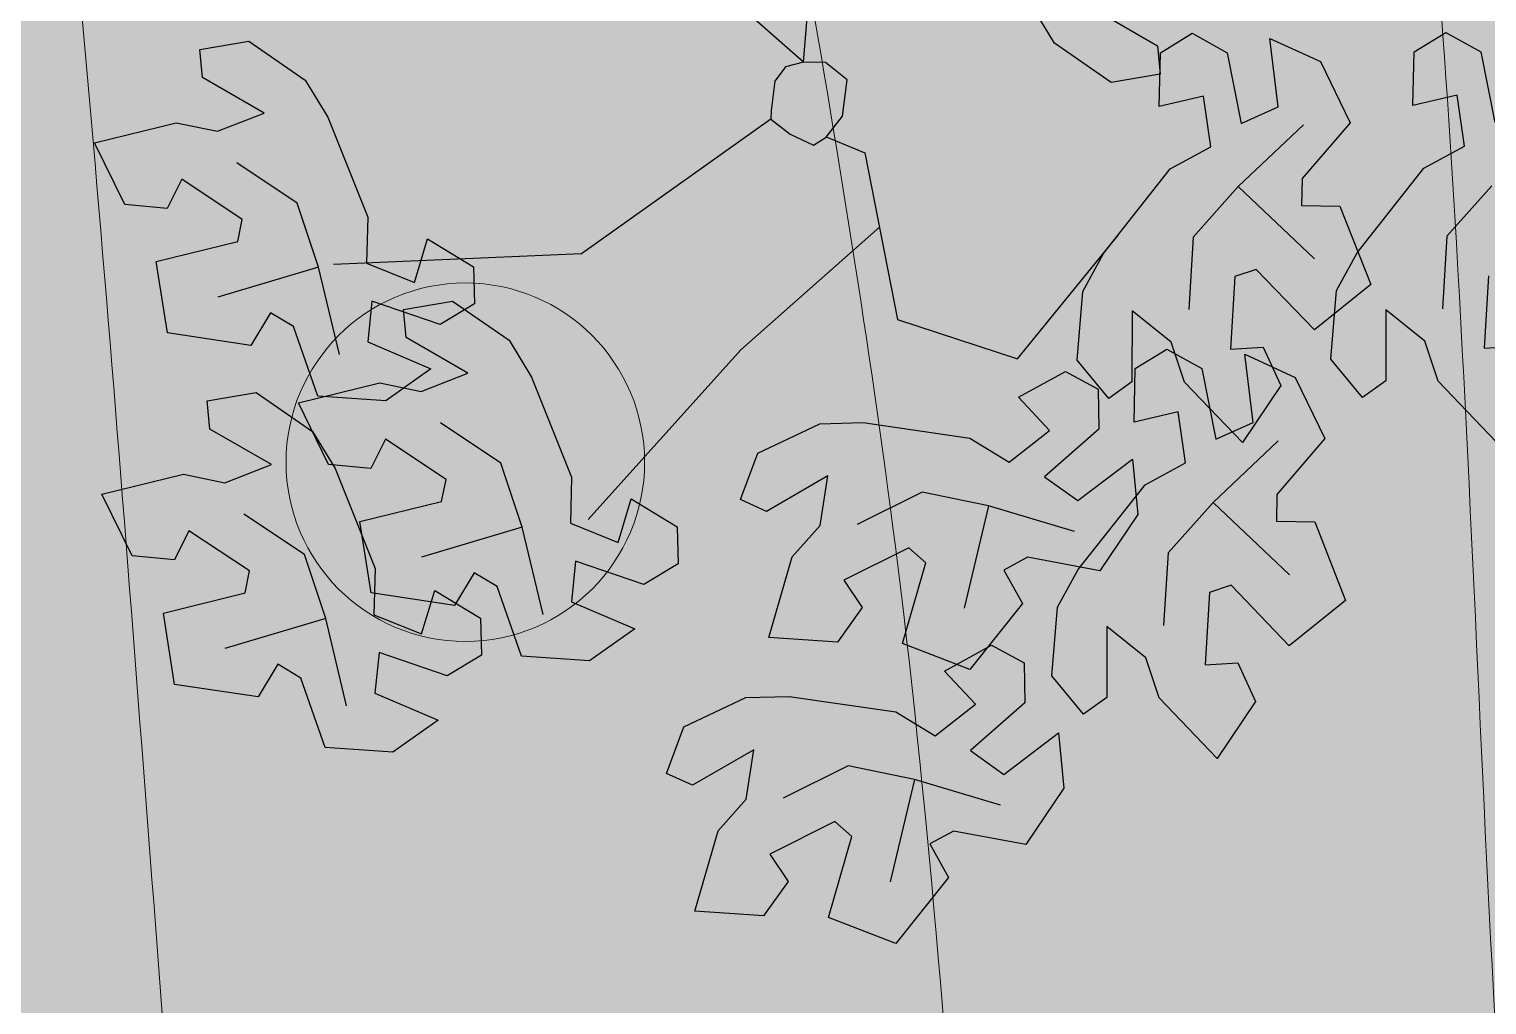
# Model space of a CAD drawing. Header units: millimetres. Extents: x 5637 to 6048, y 3385 to 3927.
# Drawn here: x 5962.779 to 5966.844, y 3556.964 to 3559.685 of the extents above; entities that cross this region are included whole.
import ezdxf

# ---------------------------------------------------------------- set-up
doc = ezdxf.new("R2010")
doc.units = ezdxf.units.MM
doc.layers.add('Contour Lines', color=253, linetype='Continuous')
doc.layers.add('trees old', color=116, linetype='Continuous')
doc.layers.add('hatch', color=253, linetype='Continuous', lineweight=13)
doc.layers.add('plants1', color=7, linetype='Continuous', true_color=0x89ee5d)
pattern_1 = [(45, (2816.368087035456, -1263.747613335156), (-0.2651650429449553, 0.2651650429449554), []), (135, (2816.368087035456, -1263.747613335156), (-0.795495128834866, 0.2651650429449554), [0.9375, -0.5625])]

# ---------------------------------------------------------------- blocks, each defined once
blk = doc.blocks.new('212')
at = {"color": 48, "linetype": 'Continuous'}
for p, q in [((2813.212842867147, 4855.111737475235), (2813.244336374849, 4855.510397453063)), ((2813.912768473949, 4855.164593680832), (2813.849932371013, 4855.267465025397)), ((2814.027747282878, 4855.256618631412), (2814.199260033472, 4855.157375236389)), ((2814.207934644145, 4855.13840114603), (2814.296202830245, 4855.192480482604)), ((2814.296202830245, 4855.192480482604), (2814.393727650926, 4855.138241055182)), ((2814.53667849604, 4854.987675772433), (2814.513268751739, 4855.177990018567)), ((2814.513268751739, 4855.177990018567), (2814.654115153915, 4855.11341418614)), ((2814.915462128589, 4855.140834979978), (2815.003739613654, 4855.194919676518)), ((2815.003739613654, 4855.194919676518), (2815.101255135369, 4855.14067488913)), ((2811.52871876694, 4855.147708354421), (2811.665389242934, 4855.170970569546)), ((2811.536479055548, 4855.068834250164), (2811.52871876694, 4855.147708354421)), ((2811.665389242934, 4855.170970569546), (2811.822970615071, 4855.06161580572)), ((2814.070359429248, 4855.055239485391), (2813.912768473949, 4855.164593680832)), ((2814.199260033472, 4855.157375236389), (2814.20702032208, 4855.078501132135)), ((2814.204725283456, 4854.988697311669), (2814.207934644145, 4855.13840114603)), ((2814.393727650926, 4855.138241055182), (2814.393727650926, 4855.138241055182)), ((2814.393727650926, 4855.138241055182), (2814.432843251112, 4854.940929225328)), ((2814.912262066865, 4854.991136505584), (2814.915462128589, 4855.140834979978)), ((2815.101255135369, 4855.14067488913), (2815.101255135369, 4855.14067488913)), ((2815.101255135369, 4855.14067488913), (2815.140380318712, 4854.943363627661)), ((2813.161841549171, 4855.09889853295), (2813.132678953646, 4855.058677353823)), ((2813.212842867147, 4855.111737475235), (2813.161841549171, 4855.09889853295)), ((2813.274046719384, 4855.110972611317), (2813.212842867147, 4855.111737475235)), ((2813.334212575766, 4855.062364762293), (2813.274046719384, 4855.110972611317)), ((2814.654115153915, 4855.11341418614), (2814.737283185478, 4854.942978502799)), ((2811.707991806141, 4854.969590855142), (2811.536479055548, 4855.068834250164)), ((2811.822970615071, 4855.06161580572), (2811.885816585361, 4854.958740237961)), ((2813.132678953646, 4855.058677353823), (2813.122013815105, 4854.977200575157)), ((2813.321092999452, 4854.961628879092), (2813.334212575766, 4855.062364762293)), ((2814.20702032208, 4855.078501132135), (2814.070359429248, 4855.055239485391)), ((2814.327924425955, 4855.017440348415), (2814.204725283456, 4854.988697311669)), ((2814.348306236221, 4854.875583835537), (2814.327924425955, 4855.017440348415)), ((2815.035451910398, 4855.019874182365), (2814.912262066865, 4854.991136505584)), ((2815.055843303822, 4854.878018237871), (2815.035451910398, 4855.019874182365)), ((2811.577849058657, 4854.919043259734), (2811.707991806141, 4854.969590855142)), ((2813.122013815105, 4854.977200575157), (2813.121229512425, 4854.953131115215)), ((2814.432843251112, 4854.940929225328), (2814.53667849604, 4854.987675772433)), ((2811.235328258273, 4854.886721434249), (2811.462664133001, 4854.942697035663)), ((2811.462664133001, 4854.942697035663), (2811.577849058657, 4854.919043259734)), ((2811.885816585361, 4854.958740237961), (2811.997129883545, 4854.67948083829)), ((2813.121229512425, 4854.953131115215), (2812.593401918863, 4854.577296077027)), ((2813.121229512425, 4854.953131115215), (2813.175199853658, 4854.911128036661)), ((2813.275901076806, 4854.90321393998), (2813.321092999452, 4854.961628879092)), ((2814.606593803657, 4854.936751492589), (2814.424994171245, 4854.764950996536)), ((2814.737283185478, 4854.942978502799), (2814.603384442968, 4854.787047658231)), ((2813.175199853658, 4854.911128036661), (2813.240686953889, 4854.880141352921)), ((2813.240686953889, 4854.880141352921), (2813.275901076806, 4854.90321393998)), ((2813.275563313323, 4854.903395861256), (2813.383684374646, 4854.859478710135)), ((2811.319850668308, 4854.715096653199), (2811.235328258273, 4854.886721434249)), ((2813.383684374646, 4854.859478710135), (2813.474389565411, 4854.393982866287)), ((2814.235440693528, 4854.81408315182), (2814.348306236221, 4854.875583835537)), ((2814.942977761128, 4854.816517554156), (2815.055843303822, 4854.878018237871)), ((2811.800522569841, 4854.719044173101), (2811.631626122466, 4854.831007184245)), ((2814.049260078585, 4854.578049148974), (2814.235440693528, 4854.81408315182)), ((2814.756782771445, 4854.580482698731), (2814.942977761128, 4854.816517554156)), ((2811.478240100761, 4854.785231001648), (2811.437520528811, 4854.703620965523)), ((2811.647193075453, 4854.673530998686), (2811.478240100761, 4854.785231001648)), ((2814.603384442968, 4854.787047658231), (2814.601748131538, 4854.712323692741)), ((2815.132521655688, 4854.767384830488), (2815.007022268853, 4854.62646882387)), ((2814.424994171245, 4854.764950996536), (2814.299485201252, 4854.624034421537)), ((2814.424994171245, 4854.764950996536), (2814.637937392501, 4854.563215966305)), ((2811.437520528811, 4854.703620965523), (2811.319850668308, 4854.715096653199)), ((2811.859814321881, 4854.539893165244), (2811.800522569841, 4854.719044173101)), ((2814.601748131538, 4854.712323692741), (2814.708577485245, 4854.710615308821)), ((2814.708577485245, 4854.710615308821), (2814.708577485245, 4854.710615308821)), ((2814.708577485245, 4854.710615308821), (2814.794571226477, 4854.491402158291)), ((2811.634518214991, 4854.611832326871), (2811.647193075453, 4854.673530998686)), ((2811.997129883545, 4854.67948083829), (2811.993956170431, 4854.550984317546)), ((2813.424082542587, 4854.652135619488), (2813.037993478343, 4854.309210984502)), ((2811.407121305561, 4854.555588641506), (2811.634518214991, 4854.611832326871)), ((2812.127001241928, 4854.497712023398), (2812.16371212966, 4854.618777934245)), ((2812.16371212966, 4854.618777934245), (2812.29176308938, 4854.541152834207)), ((2813.80883813023, 4854.284409841612), (2814.091074646983, 4854.630738882629)), ((2814.299485201252, 4854.624034421537), (2814.286977235887, 4854.421780661545)), ((2815.007022268853, 4854.62646882387), (2814.994514303484, 4854.424215063881)), ((2812.593401918863, 4854.577296077027), (2811.901601262198, 4854.547891663305)), ((2813.991586499551, 4854.472189582251), (2814.049260078585, 4854.578049148974)), ((2814.699118491383, 4854.474628491971), (2814.756782771445, 4854.580482698731)), ((2811.438119144286, 4854.356593232394), (2811.407121305561, 4854.555588641506)), ((2811.859814321881, 4854.539893165244), (2811.578628980385, 4854.456349753873)), ((2811.917801395058, 4854.296722204331), (2811.859814321881, 4854.539893165244)), ((2811.993956170431, 4854.550984317546), (2812.127001241928, 4854.497712023398)), ((2812.29176308938, 4854.541152834207), (2812.294453856761, 4854.437656987534)), ((2814.475330329381, 4854.533871461672), (2814.415561890573, 4854.514001913655)), ((2814.637741306911, 4854.365058337692), (2814.475330329381, 4854.533871461672)), ((2814.415561890573, 4854.514001913655), (2814.403313199205, 4854.311835657927)), ((2814.794571226477, 4854.491402158291), (2814.637741306911, 4854.365058337692)), ((2815.123089375016, 4854.516435747603), (2815.110850266805, 4854.314270060261)), ((2812.008280695964, 4854.445101079157), (2811.996857561922, 4854.331814820138)), ((2812.198713861028, 4854.380326366217), (2812.008280695964, 4854.445101079157)), ((2812.096865440841, 4854.422499840841), (2812.233516466323, 4854.445765710778)), ((2812.233516466323, 4854.445765710778), (2812.391107705813, 4854.336406723758)), ((2813.975674690725, 4854.281033760552), (2813.991586499551, 4854.472189582251)), ((2814.683202175168, 4854.283467594502), (2814.699118491383, 4854.474628491971)), ((2811.725853495396, 4854.413141031792), (2811.670959271512, 4854.321467707792)), ((2811.789750151147, 4854.374352095948), (2811.725853495396, 4854.413141031792)), ((2812.104625445256, 4854.343630528166), (2812.096865440841, 4854.422499840841)), ((2812.294453856761, 4854.437656987534), (2812.198713861028, 4854.380326366217)), ((2814.12877457585, 4854.418624468044), (2814.128573414486, 4854.22047134682)), ((2814.237616360845, 4854.33118083203), (2814.12877457585, 4854.418624468044)), ((2814.836302060288, 4854.421058301996), (2814.836100614737, 4854.222909972349)), ((2814.945147784289, 4854.33362932491), (2814.836302060288, 4854.421058301996)), ((2811.857837934141, 4854.180422346335), (2811.789750151147, 4854.374352095948)), ((2812.198713861028, 4854.380326366217), (2812.198713861028, 4854.380326366217)), ((2813.474389565411, 4854.393982866287), (2813.80883813023, 4854.284409841612)), ((2811.670959271512, 4854.321467707792), (2811.438119144286, 4854.356593232394)), ((2811.670959271512, 4854.321467707792), (2811.670959271512, 4854.321467707792)), ((2811.996857561922, 4854.331814820138), (2812.173364140111, 4854.256929022588)), ((2812.276128612693, 4854.244386564759), (2812.104625445256, 4854.343630528166)), ((2812.391107705813, 4854.336406723758), (2812.453953391907, 4854.233535947578)), ((2814.274718961357, 4854.219613837432), (2814.237616360845, 4854.33118083203)), ((2814.982251237377, 4854.222047955575), (2814.945147784289, 4854.33362932491)), ((2815.110850266805, 4854.314270060261), (2815.201867662426, 4854.319807814128)), ((2813.037993478343, 4854.309210984502), (2812.612137949232, 4853.83682640276)), ((2814.064151450145, 4854.174316968634), (2813.975674690725, 4854.281033760552)), ((2814.137497006488, 4854.257616845896), (2814.225774775746, 4854.311696750859)), ((2814.225774775746, 4854.311696750859), (2814.323299596427, 4854.257457323434)), ((2814.403313199205, 4854.311835657927), (2814.494340177987, 4854.317373980179)), ((2814.466240858378, 4854.106891472302), (2814.44284069724, 4854.297206286818)), ((2814.44284069724, 4854.297206286818), (2814.583692175185, 4854.232625947004)), ((2814.494340177987, 4854.317373980179), (2814.543245693442, 4854.209728676821)), ((2814.771688517746, 4854.176751370968), (2814.683202175168, 4854.283467594502)), ((2812.173364140111, 4854.256929022588), (2812.047028671751, 4854.167240580562)), ((2812.145976282046, 4854.193838400966), (2812.276128612693, 4854.244386564759)), ((2813.812222660319, 4854.177243030528), (2813.943464098603, 4854.249315836499)), ((2813.943464098603, 4854.249315836499), (2814.034441365823, 4854.199914837909)), ((2814.134297228957, 4854.107913579923), (2814.137497006488, 4854.257616845896)), ((2814.323299596427, 4854.257457323434), (2814.323299596427, 4854.257457323434)), ((2814.323299596427, 4854.257457323434), (2814.362425063963, 4854.060141270384)), ((2811.803474079597, 4854.161527295406), (2812.03081052271, 4854.217493313663)), ((2812.03081052271, 4854.217493313663), (2812.145976282046, 4854.193838400966)), ((2812.453953391907, 4854.233535947578), (2812.565266690096, 4853.954276547907)), ((2814.034441365823, 4854.199914837909), (2814.036227611732, 4854.088320831272)), ((2814.128573414486, 4854.22047134682), (2814.064151450145, 4854.174316968634)), ((2814.436870380698, 4854.05071800077), (2814.274718961357, 4854.219613837432)), ((2814.543245693442, 4854.209728676821), (2814.436870380698, 4854.05071800077)), ((2814.583692175185, 4854.232625947004), (2814.666855130978, 4854.062194771049)), ((2814.836100614737, 4854.222909972349), (2814.771688517746, 4854.176751370968)), ((2815.144397865141, 4854.053151834719), (2814.982251237377, 4854.222047955575)), ((2811.548935377861, 4854.167597148052), (2811.685605569662, 4854.190864154759)), ((2811.556695666468, 4854.088723043798), (2811.548935377861, 4854.167597148052)), ((2811.685605569662, 4854.190864154759), (2811.843187225991, 4854.081504599353)), ((2811.88798775905, 4853.989887571237), (2811.803474079597, 4854.161527295406)), ((2812.047028671751, 4854.167240580562), (2811.857837934141, 4854.180422346335)), ((2813.898711199277, 4854.084915364844), (2813.812222660319, 4854.177243030528)), ((2814.257496655648, 4854.136651825088), (2814.134297228957, 4854.107913579923)), ((2814.277887764884, 4853.994800672175), (2814.257496655648, 4854.136651825088)), ((2811.728208132869, 4853.989484440355), (2811.556695666468, 4854.088723043798)), ((2811.843187225991, 4854.081504599353), (2811.906032912089, 4853.978633823174)), ((2812.368659660583, 4853.993835091139), (2812.199763213209, 4854.105798102279)), ((2813.084839881891, 4854.021766754744), (2813.258342646021, 4854.103568381004)), ((2813.258342646021, 4854.103568381004), (2813.378852612176, 4854.106551811582)), ((2813.378852612176, 4854.106551811582), (2813.676346525309, 4854.063326414761)), ((2813.786047653854, 4853.996335937696), (2813.898711199277, 4854.084915364844)), ((2814.036227611732, 4854.088320831272), (2813.884909762662, 4853.955788505937)), ((2814.036227611732, 4854.088320831272), (2814.036227611732, 4854.088320831272)), ((2814.362425063963, 4854.060141270384), (2814.466240858378, 4854.106891472302)), ((2812.046372115731, 4854.060026427072), (2812.005666918518, 4853.978417243524)), ((2812.215330166195, 4853.948321916725), (2812.046372115731, 4854.060026427072)), ((2813.676346525309, 4854.063326414761), (2813.786047653854, 4853.996335937696)), ((2814.536160957581, 4854.055967476649), (2814.354556817781, 4853.884161904826)), ((2814.666855130978, 4854.062194771049), (2814.53296118005, 4853.906264210674)), ((2812.427951128432, 4853.814688874862), (2812.368659660583, 4853.993835091139)), ((2813.036655748479, 4853.891788316085), (2813.084839881891, 4854.021766754744)), ((2813.977311722005, 4853.889257808798), (2814.130414200047, 4854.004672166835)), ((2814.130414200047, 4854.004672166835), (2814.144919773902, 4853.850417191351)), ((2814.165012923221, 4853.933294628495), (2814.277887764884, 4853.994800672175)), ((2811.255553599775, 4853.906625171004), (2811.482880743922, 4853.962585829297)), ((2811.482880743922, 4853.962585829297), (2811.598065669577, 4853.938932053366)), ((2811.598065669577, 4853.938932053366), (2811.728208132869, 4853.989484440355)), ((2812.005666918518, 4853.978417243524), (2811.88798775905, 4853.989887571237)), ((2811.906032912089, 4853.978633823174), (2812.017346210274, 4853.699374423502)), ((2812.565266690096, 4853.954276547907), (2812.56210256014, 4853.825780595547)), ((2813.280542330227, 4853.957977747835), (2813.108842793005, 4853.859068874208)), ((2813.259250382508, 4853.819996667954), (2813.280542330227, 4853.957977747835)), ((2813.884909762662, 4853.955788505937), (2813.977311722005, 4853.889257808798)), ((2812.202655021542, 4853.886628036488), (2812.215330166195, 4853.948321916725)), ((2813.543793302486, 4853.912841587672), (2813.362384382358, 4853.822545763051)), ((2813.728583872978, 4853.874616169589), (2813.543793302486, 4853.912841587672)), ((2813.978832308277, 4853.697260625646), (2814.165012923221, 4853.933294628495)), ((2811.340067279228, 4853.734985446833), (2811.255553599775, 4853.906625171004)), ((2811.975258112107, 4853.830384351124), (2812.202655021542, 4853.886628036488)), ((2812.695147631636, 4853.7725083014), (2812.731848936211, 4853.893573643863)), ((2812.731848936211, 4853.893573643863), (2812.859890312772, 4853.815947975441)), ((2813.108842793005, 4853.859068874208), (2813.036655748479, 4853.891788316085)), ((2813.728583872978, 4853.874616169589), (2813.6603471127, 4853.58932842902)), ((2813.968161563793, 4853.803235553185), (2813.728583872978, 4853.874616169589)), ((2814.354556817781, 4853.884161904826), (2814.22905714675, 4853.743250689789)), ((2814.354556817781, 4853.884161904826), (2814.567504546421, 4853.682431950365)), ((2814.53296118005, 4853.906264210674), (2814.531310493882, 4853.831539392608)), ((2811.820739180761, 4853.738932966734), (2811.651842733386, 4853.850895977877)), ((2814.144919773902, 4853.850417191351), (2814.038906366818, 4853.693168633744)), ((2814.531310493882, 4853.831539392608), (2814.638149430746, 4853.829831577074)), ((2811.498456427489, 4853.805124586861), (2811.457736855537, 4853.723514550736)), ((2811.667409686372, 4853.69341979232), (2811.498456427489, 4853.805124586861)), ((2812.006255950837, 4853.631388942011), (2811.975258112107, 4853.830384351124)), ((2812.427951128432, 4853.814688874862), (2812.146766071128, 4853.731140671912)), ((2812.485928618451, 4853.571517345566), (2812.427951128432, 4853.814688874862)), ((2812.56210256014, 4853.825780595547), (2812.695147631636, 4853.7725083014)), ((2812.859890312772, 4853.815947975441), (2812.862600246468, 4853.712453265536)), ((2813.181168057369, 4853.732083449286), (2813.259250382508, 4853.819996667954)), ((2814.638149430746, 4853.829831577074), (2814.638149430746, 4853.829831577074)), ((2814.638149430746, 4853.829831577074), (2814.724152755136, 4853.610618994927)), ((2813.506540497419, 4853.757295905371), (2813.325334608164, 4853.666819785255)), ((2813.553628999997, 4853.715471288963), (2813.506540497419, 4853.757295905371)), ((2811.457736855537, 4853.723514550736), (2811.340067279228, 4853.734985446833)), ((2811.880030648609, 4853.559786750459), (2811.820739180761, 4853.738932966734)), ((2812.576417786707, 4853.719891997194), (2812.564994368472, 4853.606610529755)), ((2812.766860250738, 4853.655122644218), (2812.576417786707, 4853.719891997194)), ((2812.862600246468, 4853.712453265536), (2812.766860250738, 4853.655122644218)), ((2813.115979378784, 4853.507202143858), (2813.181168057369, 4853.732083449286)), ((2813.488648143867, 4853.490409972232), (2813.553628999997, 4853.715471288963)), ((2813.836920125514, 4853.731162747212), (2813.771377859362, 4853.6952223576)), ((2814.038906366818, 4853.693168633744), (2813.836920125514, 4853.731162747212)), ((2814.22905714675, 4853.743250689789), (2814.216549465576, 4853.540992138221)), ((2811.654734541719, 4853.631725912083), (2811.667409686372, 4853.69341979232)), ((2812.017346210274, 4853.699374423502), (2812.014172497159, 4853.570877902757)), ((2812.293999885104, 4853.687937309794), (2812.239105945413, 4853.596259194215)), ((2812.357887241891, 4853.649143013987), (2812.293999885104, 4853.687937309794)), ((2813.771377859362, 4853.6952223576), (2813.823321719766, 4853.601855592806)), ((2813.921168028215, 4853.591406418886), (2813.978832308277, 4853.697260625646)), ((2811.427337632289, 4853.575482226721), (2811.654734541719, 4853.631725912083)), ((2812.239105945413, 4853.596259194215), (2812.006255950837, 4853.631388942011)), ((2812.147217568656, 4853.517605608612), (2812.18392845639, 4853.638671519457)), ((2812.18392845639, 4853.638671519457), (2812.311979416107, 4853.561046419421)), ((2812.42597474069, 4853.455218055952), (2812.357887241891, 4853.649143013987)), ((2812.766860250738, 4853.655122644218), (2812.766860250738, 4853.655122644218)), ((2813.325334608164, 4853.666819785255), (2813.375645669807, 4853.590767521895)), ((2814.345138627655, 4853.6332184661), (2814.332885144701, 4853.431051926179)), ((2814.40491185804, 4853.653088298308), (2814.345138627655, 4853.6332184661)), ((2814.567313252412, 4853.484274605946), (2814.40491185804, 4853.653088298308)), ((2812.239105945413, 4853.596259194215), (2812.239105945413, 4853.596259194215)), ((2812.564994368472, 4853.606610529755), (2812.741510814012, 4853.531720509008)), ((2813.375645669807, 4853.590767521895), (2813.306867518405, 4853.494587470474)), ((2813.823321719766, 4853.601855592806), (2813.676475617965, 4853.417763175297)), ((2813.823321719766, 4853.601855592806), (2813.823321719766, 4853.601855592806)), ((2813.905246636227, 4853.400250028805), (2813.921168028215, 4853.591406418886)), ((2814.724152755136, 4853.610618994927), (2814.567313252412, 4853.484274605946)), ((2811.458335471014, 4853.376486817607), (2811.427337632289, 4853.575482226721)), ((2811.880030648609, 4853.559786750459), (2811.598845591306, 4853.476238547507)), ((2811.938017721786, 4853.316615789546), (2811.880030648609, 4853.559786750459)), ((2812.014172497159, 4853.570877902757), (2812.147217568656, 4853.517605608612)), ((2812.311979416107, 4853.561046419421), (2812.314670183488, 4853.457550572747)), ((2812.741510814012, 4853.531720509008), (2812.615165478301, 4853.442036290179)), ((2813.306867518405, 4853.494587470474), (2813.115979378784, 4853.507202143858)), ((2814.058337222381, 4853.537835376332), (2814.058150151563, 4853.339687899262)), ((2814.167197889505, 4853.450397668666), (2814.058337222381, 4853.537835376332)), ((2812.028497306884, 4853.464989872788), (2812.01707388865, 4853.35170840535)), ((2812.218930187756, 4853.40021995143), (2812.028497306884, 4853.464989872788)), ((2813.676475617965, 4853.417763175297), (2813.488648143867, 4853.490409972232)), ((2813.605800387609, 4853.413561758088), (2813.73705140905, 4853.485635132447)), ((2813.73705140905, 4853.485635132447), (2813.82802867627, 4853.436234133856)), ((2811.746069822124, 4853.433034617006), (2811.691175882432, 4853.341356501426)), ((2811.809966762068, 4853.394240889581), (2811.746069822124, 4853.433034617006)), ((2812.314670183488, 4853.457550572747), (2812.218930187756, 4853.40021995143)), ((2812.615165478301, 4853.442036290179), (2812.42597474069, 4853.455218055952)), ((2813.82802867627, 4853.436234133856), (2813.829810130599, 4853.324639843025)), ((2814.204300774208, 4853.338825882491), (2814.167197889505, 4853.450397668666)), ((2814.332885144701, 4853.431051926179), (2814.423917199258, 4853.436585741043)), ((2814.423917199258, 4853.436585741043), (2814.472817638943, 4853.328944945072)), ((2811.878054260868, 4853.200315931547), (2811.809966762068, 4853.394240889581)), ((2812.218930187756, 4853.40021995143), (2812.218930187756, 4853.40021995143)), ((2813.692298509725, 4853.321234660792), (2813.605800387609, 4853.413561758088)), ((2813.993723395646, 4853.293533236886), (2813.905246636227, 4853.400250028805)), ((2811.691175882432, 4853.341356501426), (2811.458335471014, 4853.376486817607)), ((2812.01707388865, 4853.35170840535), (2812.19358075103, 4853.276817816219)), ((2813.051929956468, 4853.339887676952), (2813.172444714205, 4853.342871391721)), ((2813.172444714205, 4853.342871391721), (2813.469943418914, 4853.29964627909)), ((2811.691175882432, 4853.341356501426), (2811.691175882432, 4853.341356501426)), ((2812.878422116569, 4853.258090558079), (2813.051929956468, 4853.339887676952)), ((2813.579644547461, 4853.232655802026), (2813.692298509725, 4853.321234660792)), ((2813.829810130599, 4853.324639843025), (2813.678491997341, 4853.192112309272)), ((2813.829810130599, 4853.324639843025), (2813.829810130599, 4853.324639843025)), ((2814.058150151563, 4853.339687899262), (2813.993723395646, 4853.293533236886)), ((2814.366442326199, 4853.169934269025), (2814.204300774208, 4853.338825882491)), ((2814.472817638943, 4853.328944945072), (2814.366442326199, 4853.169934269025)), ((2812.19358075103, 4853.276817816219), (2812.067245282671, 4853.187129374196)), ((2813.469943418914, 4853.29964627909), (2813.579644547461, 4853.232655802026)), ((2812.830243058927, 4853.128107612032), (2812.878422116569, 4853.258090558079)), ((2813.770889449291, 4853.12557653636), (2813.924011093653, 4853.240992031166)), ((2813.924011093653, 4853.240992031166), (2813.938507084345, 4853.086736487298)), ((2812.067245282671, 4853.187129374196), (2811.878054260868, 4853.200315931547)), ((2813.074129640675, 4853.194297043782), (2812.902425027679, 4853.095392677541)), ((2813.052828109798, 4853.056315395517), (2813.074129640675, 4853.194297043782)), ((2813.678491997341, 4853.192112309272), (2813.770889449291, 4853.12557653636)), ((2813.337371029772, 4853.149160315234), (2813.155962109648, 4853.058864490612)), ((2813.522166391845, 4853.110935181342), (2813.337371029772, 4853.149160315234)), ((2812.902425027679, 4853.095392677541), (2812.830243058927, 4853.128107612032)), ((2813.522166391845, 4853.110935181342), (2813.453934423148, 4852.825647724964)), ((2813.761758173207, 4853.039560209094), (2813.522166391845, 4853.110935181342)), ((2813.938507084345, 4853.086736487298), (2813.832493677266, 4852.929487929691)), ((2812.974764950975, 4852.968403313618), (2813.052828109798, 4853.056315395517)), ((2813.300127807867, 4852.993615201321), (2813.118921918611, 4852.903139081202)), ((2813.347225893603, 4852.951791153294), (2813.300127807867, 4852.993615201321)), ((2812.90955653769, 4852.74353045458), (2812.974764950975, 4852.968403313618)), ((2813.282230662733, 4852.726728983984), (2813.347225893603, 4852.951791153294)), ((2813.6304978528, 4852.967481474776), (2813.56496516981, 4852.931541653546)), ((2813.832493677266, 4852.929487929691), (2813.6304978528, 4852.967481474776)), ((2813.118921918611, 4852.903139081202), (2813.169232980255, 4852.827086817842)), ((2813.56496516981, 4852.931541653546), (2813.616909030215, 4852.838174888751)), ((2813.169232980255, 4852.827086817842), (2813.100464412015, 4852.730907334805)), ((2813.616909030215, 4852.838174888751), (2813.470062928408, 4852.654082471241)), ((2813.616909030215, 4852.838174888751), (2813.616909030215, 4852.838174888751)), ((2813.100464412015, 4852.730907334805), (2812.90955653769, 4852.74353045458)), ((2813.470062928408, 4852.654082471241), (2813.282230662733, 4852.726728983984))]:
    blk.add_line(p, q, dxfattribs=at)
at = {"layer": 'plants1', "color": 48, "linetype": 'Continuous'}
blk.add_line((2813.212842867147, 4855.111737475235), (2812.97816563348, 4855.31792952516), dxfattribs=at)

msp = doc.modelspace()

# ---------------------------------------------------------------- hatches: boundary and pattern name
at = {"layer": 'hatch'}
h = msp.add_hatch(dxfattribs=at)
h.set_pattern_fill('ANSI31', color=256, scale=8, style=0)
h.set_pattern_definition([(45, (2816.368087035456, -1263.747613335156), (-0.7071067811865475, 0.7071067811865476), [])])
edge = h.paths.add_edge_path()
edge.add_arc((5888.218597786534, 3544.251879519288), 5.099999999999703, 222.2096827054169, 295.0106996712317)
edge.add_line((5890.374814048559, 3539.63011238632), (5962.724415347593, 3573.368833238253))
edge.add_arc((5959.301019294773, 3580.709992987185), 8.10013993668037, 295.0010067509886, 379.1520322176876)
edge.add_line((5966.952827542687, 3583.367453717085), (5974.951558471705, 3569.541004290979))
edge.add_arc((5969.706864991153, 3565.844412111367), 6.416510223423876, 35.17714628567522, 121.8211173089577)
edge.add_line((5966.323638051035, 3571.296510690719), (5964.181878608919, 3570.409633657426))
edge.add_line((5964.18187860892, 3570.409633657426), (5950.360272161224, 3564.024697307429))
edge.add_line((5950.360272161224, 3564.024697307429), (5941.019583289994, 3551.651265792138))
edge.add_line((5941.019583289994, 3551.651265792138), (5918.251469236275, 3541.463622921433))
edge.add_line((5918.251469236276, 3541.463622921433), (5903.786954010162, 3542.209244047871))
edge.add_line((5903.786954010162, 3542.209244047871), (5887.47792040575, 3534.61967185372))
edge.add_line((5887.47792040575, 3534.61967185372), (5884.441073338574, 3540.825466081732))
at = {"layer": 'plants1'}
h = msp.add_hatch(dxfattribs=at)
h.set_pattern_fill('ANSI38', color=256, scale=3, style=0)
h.set_pattern_definition(pattern_1)
edge = h.paths.add_edge_path()
edge.add_line((5867.340026559894, 3539.401602731366), (5867.920497871744, 3539.012893932036))
edge.add_line((5867.920497871744, 3539.012893932036), (5868.307566333235, 3538.645474774969))
edge.add_line((5868.307566333234, 3538.645474774969), (5868.751904713922, 3538.147852172101))
edge.add_line((5868.751904713922, 3538.147852172101), (5869.041495821688, 3537.742348562914))
edge.add_line((5869.041495821688, 3537.742348562914), (5873.636493846637, 3527.954023021291))
edge.add_line((5873.636493846638, 3527.954023021291), (5903.829997155666, 3542.008132120876))
edge.add_line((5903.829997155666, 3542.008132120876), (5918.291521160669, 3541.262275447136))
edge.add_line((5918.291521160669, 3541.262275447136), (5941.16198548445, 3551.494962586632))
edge.add_line((5941.16198548445, 3551.494962586632), (5950.48308823519, 3563.852364690145))
edge.add_line((5950.48308823519, 3563.852364690145), (5964.274809275164, 3570.230544657122))
edge.add_line((5964.274809275164, 3570.230544657122), (5965.741202670952, 3570.870139763694))
edge.add_arc((5969.427232144333, 3564.866000809268), 7.045317442293404, 27.800891099726925, 121.5463777302028, ccw=False)
edge.add_arc((5969.675026703198, 3565.204551072316), 6.670760308511182, -45.778412307314625, 26.22114660211321, ccw=False)
edge.add_line((5974.327449541655, 3560.423964829417), (5968.693330355425, 3565.052694805927))
edge.add_line((5968.693330355425, 3565.052694805927), (5960.294785214963, 3566.735752133394))
edge.add_line((5960.294785214963, 3566.735752133394), (5952.862509781829, 3563.409138527084))
edge.add_line((5952.862509781829, 3563.409138527084), (5951.175927865645, 3562.581958068244))
edge.add_line((5951.175927865645, 3562.581958068244), (5941.99973997969, 3550.444749196693))
edge.add_line((5941.99973997969, 3550.444749196693), (5918.534556405375, 3539.942057260073))
edge.add_line((5918.534556405374, 3539.942057260073), (5904.707706962623, 3540.696889009831))
edge.add_line((5904.707706962623, 3540.696889009831), (5873.014766627353, 3526.282493411768))
edge.add_line((5873.014766627353, 3526.282493411768), (5867.474450181188, 3538.114340235214))
edge.add_line((5867.474450181187, 3538.114340235214), (5850.756846190711, 3543.697445805256))
edge.add_line((5850.756846190712, 3543.697445805256), (5843.661721366867, 3553.613685774287))
edge.add_arc((5860.091496400632, 3565.369281146774), 20.20226547251094, 201.3952708323302, 215.5839309095071, ccw=False)
edge.add_line((5841.281451276056, 3557.999496032321), (5825.6334595674, 3591.334470052606))
edge.add_line((5825.6334595674, 3591.334470052606), (5826.243094236252, 3603.827857783155))
edge.add_line((5826.243094236252, 3603.827857783155), (5807.93222640211, 3643.212544803538))
edge.add_line((5807.932226402111, 3643.212544803538), (5807.54425343434, 3643.018716773715))
edge.add_line((5807.54425343434, 3643.018716773715), (5797.983414535619, 3663.178172781516))
edge.add_line((5797.983414535619, 3663.178172781516), (5798.220660294317, 3663.230848117235))
edge.add_line((5798.220660294317, 3663.230848117235), (5798.430504871312, 3663.243955492233))
edge.add_arc((5796.47127030947, 3658.681427308592), 4.965406679702589, 43.281910526906586, 66.76041366223558, ccw=False)
edge.add_arc((5798.419150723013, 3659.930643248288), 2.724438401226553, 20.331572802217522, 52.27834752672618, ccw=False)
edge.add_line((5800.973850110128, 3660.877255969283), (5827.01980770738, 3605.063416347021))
edge.add_arc((5822.580878502342, 3602.991955887857), 4.898473325559818, -5.638474229268581, 25.01647123820868, ccw=False)
edge.add_line((5827.455651292115, 3602.510675128524), (5827.02681755183, 3592.341389809634))
edge.add_arc((5831.442059715824, 3591.753460223986), 4.45421424769768, 172.4151664289416, 196.7575539092155)
edge.add_line((5827.177000996578, 3590.469209981324), (5842.180972176831, 3557.925817952753))
edge.add_line((5842.180972176831, 3557.925817952753), (5843.931761083313, 3555.587557282975))
edge.add_line((5843.931761083313, 3555.587557282975), (5844.4582692678, 3554.732695371641))
edge.add_line((5844.4582692678, 3554.732695371641), (5845.511514484654, 3553.146209559445))
edge.add_line((5845.511514484654, 3553.146209559445), (5846.226685131759, 3552.147263726482))
edge.add_line((5846.226685131759, 3552.147263726482), (5850.021031909244, 3546.975222436023))
edge.add_arc((5853.593202258537, 3549.595861424048), 4.430366769232694, 216.2647608932856, 225.9658998829303)
edge.add_arc((5856.005599061212, 3552.090997914942), 7.901010000933404, 225.9658998829325, 233.198284425577)
edge.add_arc((5852.865360091027, 3547.893615871604), 2.65895727250779, 233.1982844255969, 246.1024814744989)
edge.add_arc((5864.54816925737, 3574.260456154457), 31.49813715888168, 246.1024814744715, 247.3946300883742)
edge.add_line((5852.440857129599, 3545.182188710875), (5866.918704412524, 3539.623431528851))
edge.add_line((5866.918704412524, 3539.623431528851), (5867.340026559894, 3539.401602731366))
h = msp.add_hatch(dxfattribs=at)
h.set_pattern_fill('ANSI38', color=256, scale=3, style=0)
h.set_pattern_definition(pattern_1)
edge = h.paths.add_edge_path()
edge.add_line((5725.363830975374, 3655.929025883335), (5797.285452933829, 3662.690770641668))
edge.add_line((5797.285452933829, 3662.690770641668), (5824.806776709367, 3603.237869334329))
edge.add_line((5824.806776709367, 3603.237869334329), (5824.228128837579, 3590.880089787695))
edge.add_line((5824.228128837579, 3590.880089787695), (5841.22975127629, 3554.438222329316))
edge.add_line((5841.22975127629, 3554.438222329316), (5849.601576990524, 3542.468837062628))
edge.add_line((5849.601576990524, 3542.468837062628), (5866.560793989122, 3537.067454747116))
edge.add_line((5866.560793989122, 3537.067454747116), (5872.441059450722, 3524.381820437987))
edge.add_line((5872.441059450723, 3524.381820437987), (5904.706805295169, 3539.09461114484))
edge.add_line((5904.706805295169, 3539.09461114484), (5918.188073625211, 3538.464201835386))
edge.add_line((5918.188073625211, 3538.464201835386), (5942.73399362991, 3549.512746034203))
edge.add_line((5942.73399362991, 3549.512746034203), (5952.303726246209, 3561.859647122191))
edge.add_line((5952.303726246209, 3561.859647122191), (5960.573414280367, 3565.610270399215))
edge.add_line((5960.573414280367, 3565.610270399215), (5967.929454978686, 3564.034869948449))
edge.add_line((5967.929454978686, 3564.034869948449), (5968.821934796921, 3563.470106485849))
edge.add_line((5968.821934796921, 3563.470106485849), (5964.540465438862, 3561.461849075178))
edge.add_line((5964.540465438862, 3561.461849075178), (5955.84465976936, 3557.470501747544))
edge.add_line((5955.84465976936, 3557.470501747544), (5946.358526556125, 3544.947713484945))
edge.add_line((5946.358526556125, 3544.947713484945), (5919.845068420696, 3533.07472428205))
edge.add_line((5919.845068420696, 3533.07472428205), (5906.098338038528, 3533.756808182129))
edge.add_line((5906.098338038528, 3533.756808182129), (5874.593540532178, 3519.43651030593))
edge.add_arc((5872.372198249432, 3524.323485382511), 5.368136262823011, 204.0276875403047, 294.4438573733016, ccw=False)
edge.add_line((5867.469217435106, 3522.137698094005), (5862.462567763066, 3532.329944452531))
edge.add_line((5862.462567763067, 3532.329944452531), (5846.443316841103, 3537.982493926456))
edge.add_line((5846.443316841103, 3537.982493926456), (5836.47292873227, 3552.341697646444))
edge.add_line((5836.472928732269, 3552.341697646444), (5835.014442934536, 3554.644175604929))
edge.add_line((5835.014442934536, 3554.644175604929), (5818.866865072747, 3589.84128473044))
edge.add_line((5818.866865072748, 3589.84128473044), (5819.520701165833, 3602.273783752948))
edge.add_line((5819.520701165833, 3602.273783752948), (5801.553130754034, 3640.604334193036))
edge.add_line((5801.553130754034, 3640.604334193036), (5788.294877225853, 3640.186746211471))
edge.add_line((5788.294877225853, 3640.186746211471), (5786.911782461026, 3635.3352022284))
edge.add_line((5786.911782461026, 3635.3352022284), (5741.720456522728, 3631.436825627898))
edge.add_line((5741.720456522728, 3631.436825627898), (5726.647779999598, 3641.007242268062))
edge.add_line((5726.647779999597, 3641.007242268062), (5725.363830975373, 3655.929025883335))
at = {"layer": 'plants1', "lineweight": 9, "true_color": 0x87ea5d}
h = msp.add_hatch(dxfattribs=at)
h.set_pattern_fill('GRASS', color=83, style=0)
h.set_pattern_definition([(90, (2816.368087035456, -1263.747613335156), (-0.7071067809999999, 0.7071067809999999), [0.1875, -1.226713563]), (45, (2816.368087035456, -1263.747613335156), (-0.7071067811865475, 0.7071067811865476), [0.1875, -0.8125]), (135, (2816.368087035456, -1263.747613335156), (-0.7071067811865476, -0.7071067811865475), [0.1875, -0.8125])])
edge = h.paths.add_edge_path()
edge.add_line((5983.543146376789, 3551.445805101491), (5969.640635504285, 3562.838185826287))
edge.add_line((5969.640635504285, 3562.838185826287), (5966.492252980823, 3561.768624968458))
edge.add_line((5966.492252980823, 3561.768624968458), (5955.921017339108, 3557.299893196933))
edge.add_line((5955.921017339107, 3557.299893196933), (5946.238677310108, 3544.639421632763))
edge.add_line((5946.238677310108, 3544.639421632763), (5920.217170966603, 3532.993634617345))
edge.add_line((5920.217170966603, 3532.993634617345), (5906.122187960691, 3533.806131472588))
edge.add_line((5906.122187960691, 3533.806131472588), (5874.303167214423, 3518.905773727294))
edge.add_arc((5872.286045028751, 3523.588218137926), 5.098437757841221, 205.9057288569798, 293.3056048456494, ccw=False)
edge.add_line((5867.699928378741, 3521.360752842329), (5862.632327681754, 3531.794409419595))
edge.add_line((5862.632327681755, 3531.794409419595), (5846.300825011211, 3537.845906180429))
edge.add_line((5846.30082501121, 3537.845906180429), (5835.704934110892, 3553.189519123115))
edge.add_line((5835.704934110892, 3553.189519123115), (5829.869514344558, 3565.464410968983))
edge.add_line((5829.869514344558, 3565.464410968983), (5818.951785877673, 3589.787818731628))
edge.add_line((5818.951785877673, 3589.787818731628), (5819.105349046455, 3602.062710577497))
edge.add_line((5819.105349046455, 3602.062710577497), (5812.502110210773, 3616.946016101519))
edge.add_line((5812.502110210774, 3616.946016101519), (5783.214278819822, 3614.413327711298))
edge.add_line((5783.214278819822, 3614.413327711298), (5742.27744412079, 3610.939958988603))
edge.add_line((5742.277444120789, 3610.939958988603), (5740.644030012792, 3628.008894982169))
edge.add_line((5740.644030012792, 3628.008894982169), (5728.21676223766, 3636.089086317))
edge.add_line((5728.21676223766, 3636.089086317), (5724.527309350425, 3634.145468249055))
edge.add_line((5724.527309350425, 3634.145468249055), (5745.96438259031, 3596.014769703591))
edge.add_line((5745.96438259031, 3596.014769703591), (5750.558930671819, 3599.373842859833))
edge.add_line((5750.558930671819, 3599.373842859833), (5769.6227869008, 3566.839205986142))
edge.add_line((5769.622786900799, 3566.839205986142), (5734.815644929742, 3545.997845025774))
edge.add_line((5734.815644929742, 3545.997845025774), (5735.196569320273, 3544.982893832115))
edge.add_line((5735.196569320273, 3544.982893832115), (5738.116978896199, 3540.41561159599))
edge.add_line((5738.116978896198, 3540.41561159599), (5741.545288734643, 3535.467720797594))
edge.add_line((5741.545288734644, 3535.467720797594), (5749.036778095164, 3527.601845317423))
edge.add_line((5749.036778095163, 3527.601845317423), (5798.598934408347, 3480.165366437292))
edge.add_arc((5805.582526731787, 3474.340858353454), 9.093704204487059, 39.82903574491269, 140.1709642550854, ccw=False)
edge.add_line((5812.566119055227, 3480.165366437292), (5813.835864873366, 3478.642939646798))
edge.add_line((5813.835864873367, 3478.642939646798), (5821.581302752425, 3487.396897421425))
edge.add_line((5821.581302752425, 3487.396897421425), (5830.342537931083, 3479.65789084046))
edge.add_line((5830.342537931083, 3479.65789084046), (5822.089199789505, 3470.396457469005))
edge.add_line((5822.089199789505, 3470.396457469005), (5822.851048570565, 3469.381504410695))
edge.add_line((5822.851048570565, 3469.381504410695), (5809.500748557341, 3454.17964400092))
edge.add_line((5809.500748557341, 3454.17964400092), (5804.182934400614, 3458.065560870161))
edge.add_line((5804.182934400615, 3458.065560870161), (5802.35741957415, 3455.686428245293))
edge.add_line((5802.357419574149, 3455.686428245293), (5805.849712453533, 3451.086771961519))
edge.add_line((5805.849712453533, 3451.086771961519), (5796.32527380928, 3440.222068048281))
edge.add_line((5796.32527380928, 3440.222068048281), (5784.020432236173, 3450.625647826298))
edge.add_line((5784.020432236173, 3450.625647826298), (5793.014108703598, 3461.338688593605))
edge.add_line((5793.014108703599, 3461.338688593605), (5795.52615185077, 3459.324525714185))
edge.add_line((5795.52615185077, 3459.324525714185), (5796.852599300491, 3460.964638720235))
edge.add_line((5796.852599300491, 3460.964638720235), (5791.156559684721, 3465.935910660593))
edge.add_line((5791.156559684721, 3465.935910660593), (5792.653973783181, 3467.651634549444))
edge.add_arc((5786.626672361195, 3472.912018334733), 8.000000000000167, 318.8868656851399, 400.7908125521247)
edge.add_line((5792.683470942852, 3478.138412018837), (5782.845449826959, 3488.438386309253))
edge.add_line((5782.845449826959, 3488.438386309253), (5763.728535120212, 3506.990940139635))
edge.add_line((5763.728535120212, 3506.990940139635), (5752.522149181643, 3518.421384358084))
edge.add_line((5752.522149181642, 3518.421384358084), (5734.816260988662, 3536.224089832984))
edge.add_line((5734.816260988662, 3536.224089832984), (5726.083387098455, 3549.348581333322))
edge.add_line((5726.083387098455, 3549.348581333322), (5715.102136828464, 3569.233022727199))
edge.add_line((5715.102136828464, 3569.233022727199), (5688.066045950565, 3610.010505711823))
edge.add_line((5688.066045950565, 3610.010505711823), (5687.6689330798, 3609.779417813003))
edge.add_line((5687.6689330798, 3609.779417813003), (5701.641910615803, 3588.08792204371))
edge.add_line((5701.641910615803, 3588.08792204371), (5696.039048254053, 3584.44464457802))
edge.add_line((5696.039048254054, 3584.44464457802), (5702.714446619498, 3568.949629540359))
edge.add_line((5702.714446619498, 3568.949629540359), (5693.954417755168, 3563.084840151439))
edge.add_line((5693.954417755168, 3563.084840151439), (5685.568881755245, 3556.596485806248))
edge.add_line((5685.568881755245, 3556.596485806248), (5723.08063528065, 3502.396598107433))
edge.add_line((5723.08063528065, 3502.396598107433), (5785.059830075699, 3394.671068844227))
edge.add_line((5785.0598300757, 3394.671068844227), (5883.788074873661, 3413.050262465064))
edge.add_line((5883.788074873661, 3413.050262465064), (5919.329713899851, 3457.938898947066))
edge.add_line((5919.329713899851, 3457.938898947066), (5966.332638887769, 3498.085115972264))
edge.add_line((5966.332638887769, 3498.085115972264), (6010.099541831191, 3522.463446991074))
edge.add_line((6010.09954183119, 3522.463446991074), (6039.963669175579, 3496.516754754641))
edge.add_line((6039.963669175579, 3496.516754754641), (6039.963657156173, 3522.840874027848))
edge.add_line((6039.963657156173, 3522.840874027848), (6037.044810787087, 3526.908516358228))
edge.add_line((6037.044810787086, 3526.908516358228), (6033.324818014818, 3517.218023367356))
edge.add_line((6033.324818014818, 3517.218023367356), (6030.351272550581, 3517.763515441751))
edge.add_line((6030.35127255058, 3517.763515441751), (6029.211470008659, 3517.17572006019))
edge.add_line((6029.211470008659, 3517.17572006019), (6022.482974460178, 3530.584799987808))
edge.add_line((6022.482974460178, 3530.584799987808), (6022.593278036022, 3530.841961283026))
edge.add_line((6022.593278036022, 3530.841961283026), (5996.701163907655, 3552.463764786439))
edge.add_line((5996.701163907655, 3552.463764786439), (5983.543146376789, 3551.445805101491))
at = {"layer": 'plants1'}
h = msp.add_hatch(dxfattribs=at)
h.set_pattern_fill('ANSI38', color=256, scale=3, style=0)
h.set_pattern_definition(pattern_1)
edge = h.paths.add_edge_path()
edge.add_line((5964.527069666081, 3561.520427213101), (5968.888905105196, 3563.478945180686))
edge.add_line((5968.888905105196, 3563.478945180686), (5983.545169192421, 3551.433442597361))
edge.add_line((5983.545169192421, 3551.433442597361), (5964.497207593035, 3561.50585788303))

# ---------------------------------------------------------------- linework, layer by layer
at = {"layer": 'Contour Lines', "lineweight": 5, "ltscale": 0.5}
for points, knots in [([(5959.652781746601, 3577.746802464102), (5959.680861923136, 3577.295067959262), (5959.823750039067, 3574.754776892435), (5960.647700776464, 3571.117527711453), (5962.130907274659, 3565.947106966601), (5962.833020774181, 3561.353858556759), (5963.150570278557, 3556.813348686624), (5963.394430860434, 3553.931520114103), (5963.35141127307, 3552.195316803942), (5963.49923064579, 3551.580149347688), (5963.540342654831, 3551.431386792466)], [14.88572770510329, 14.88572770510329, 14.88572770510329, 14.88572770510329, 17.59990434773609, 30.14165905605848, 37.10955259158004, 49.89014724909934, 57.90605025854947, 64.40715112574911, 67.28747126551112, 68.21284176486621, 68.21284176486621, 68.21284176486621, 68.21284176486621]), ([(5966.132860835221, 3551.276211802918), (5965.944546240527, 3552.117987494265), (5965.435595438872, 3554.393023126127), (5965.355739229039, 3557.880107609318), (5964.471080181336, 3562.195375398544), (5964.132006353251, 3566.614738988386), (5962.500359868709, 3570.930865336773), (5961.316374686288, 3574.520897485982), (5960.926816247555, 3576.786070445743), (5960.76622474032, 3577.746802464102)], [0, 0, 0, 0, 5.167709502930434, 13.96657491434299, 20.79498470096329, 31.5803516022982, 40.34347824064727, 48.34972694504565, 54.19026158440042, 54.19026158440042, 54.19026158440042, 54.19026158440042]), ([(5961.710526357198, 3577.7468024641), (5962.050894178154, 3576.387986794088), (5962.804610734984, 3574.008788625973), (5964.228721461193, 3570.313989843457), (5965.546669313599, 3566.817636910084), (5966.399401686016, 3562.996591516548), (5966.841177691722, 3558.978132665773), (5966.856051468482, 3555.427557077923), (5967.454599884019, 3552.576456329962), (5968.240661156641, 3551.602208333534), (5968.577377792614, 3551.184880169199)], [19.51903853873904, 19.51903853873904, 19.51903853873904, 19.51903853873904, 27.91638941620813, 34.44301924425972, 43.29603980708883, 50.28970283247094, 57.87961356977894, 67.47039957425515, 71.71483554775784, 74.89540584067225, 74.89540584067225, 74.89540584067225, 74.89540584067225]), ([(5970.33651549155, 3552.349376583162), (5969.719020545417, 3553.671974385297), (5968.436835253116, 3556.418256699262), (5968.204902995541, 3561.124187460137), (5967.451647539667, 3565.457380560723), (5967.136639429997, 3569.139525322353), (5965.985483556637, 3571.51522279715), (5964.15703104292, 3573.917305330146), (5963.955242746246, 3576.23128175173), (5963.40235070448, 3577.746802464098)], [0, 0, 0, 0, 8.677105080239434, 18.01740497362143, 27.85842612619758, 35.22225878019647, 39.89942831153405, 43.4973838834863, 53.15010413922162, 53.15010413922162, 53.15010413922162, 53.15010413922162])]:
    msp.add_open_spline(points, degree=3, knots=knots, dxfattribs=at)
at = {"layer": 'trees old', "lineweight": 5, "ltscale": 0.5}
for centre in [(5963.995171232827, 3558.477033310106), (5963.995171237138, 3558.477033310408)]:
    msp.add_circle(centre, 0.5, dxfattribs=at)

# ---------------------------------------------------------------- block references
at = {"layer": 'plants1'}
msp.add_blockref('212', (3151.725919108072, -1295.518982940961), dxfattribs=at)

doc.saveas('drawing.dxf')
